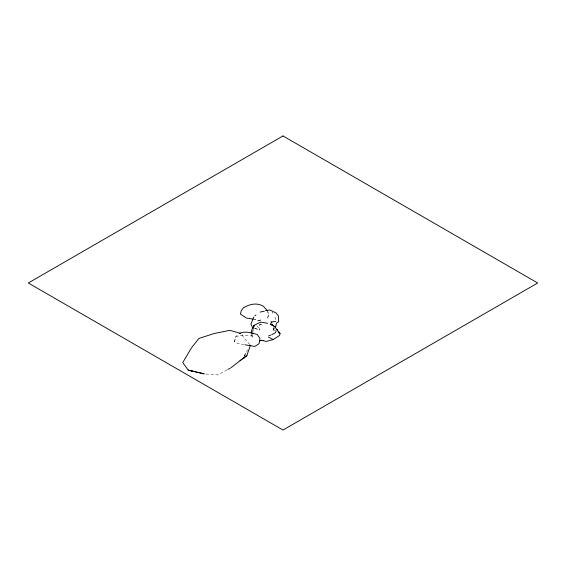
<?xml version="1.0" encoding="UTF-8"?>
<svg xmlns="http://www.w3.org/2000/svg" width="566" height="566" viewBox="0 0 566 566"><rect width="100%" height="100%" fill="white"/><g stroke="black" fill="none" stroke-linecap="round" stroke-linejoin="round"><path stroke-width="0.42" stroke-dasharray="2.83 2.12" d="M252.132 334.082L252.061 338.065L252.938 336.933M252.797 331.513L252.952 330.098M252.719 332.221L253.412 328.761M244.187 344.652L238.145 343.612L234.409 341.864L235.562 336.629L239.722 333.339M273.887 329.164L273.626 327.311M234.409 341.864L236.227 336.374L240.946 335.61L252.344 335.914M244.172 355.844L247.752 349.795M244.116 356.134L246.741 351.889M274.029 328.648L273.413 329.773L275.019 328.117M254.247 328.344L259.759 330.013L259.362 324.962L261.662 323.419M272.982 329.193L274.269 328.379M227.171 369.831L217.945 374.918L205.309 374.006M275.847 329.964L274.524 330.657L272.791 330.219M259.362 324.962L262.716 323.879M254 319.281L255.698 319.571L254.941 319.443L254.799 317.668M254.905 328.294L259.759 330.013M272.182 312.75L272.607 313.062L272.112 312.432M249.896 344.652L243.911 337.987L241.562 333.671M256.865 325.79L259.695 329.207M251.141 334.117L252.245 336.459M267.661 310.996L268.885 315.319L267.251 318.863L268.355 314.894L267.555 311.689M274.949 317.002L275.967 320.752M260.374 320.002L256.653 321.219L261.761 320.023L260.374 320.002"/><path stroke-width="0.85" d="M251.219 333.402L251.516 330.572L254.106 325.294L260.876 322.068L267.612 323.342M253.759 327.028L254.106 325.294L253.115 328.683M275.557 327.565L276.47 323.122L278.677 321.757L278.422 315.92L275.982 312.885L269.904 310.012L265.539 310.493M272.267 325.429L270.958 324.254C274.821 324.757 279.632 334.28 276.958 329.617L280.057 333.671L279.533 335.511L273.123 339.593L266.218 341.411L261.945 340.407L259.596 340.711M250.441 345.253L246.918 355.356L243.302 358.71M253.858 316.981L250.936 324.127L252.677 327.863M276.144 331.167L275.203 332.858L271.595 334.81M240.005 360.733L246.918 355.356L231.013 367.716M254.919 315.793L256.009 315.092M227.942 369.414L230.249 368.141M239.722 333.339C245.552 330.777 251.552 332.907 257.19 334.464L260.006 338.503L259.065 343.696L254.764 346.434L245.057 344.807M268.822 335.666L270.647 335.143M260.183 312.057L264.322 311.187M275.762 321.474L270.781 322.04M259.674 340.739L262.957 340.392M252.478 333.204L253.278 333.183M204.468 373.942L188.23 370.129L182.747 362.615L191.379 347.97L198.885 338.454L214.153 333.508L229.86 330.346L240.72 333.431M246.351 318L253.221 319.153M203.611 373.744L188.23 370.129L194.088 371.629M268.39 336.968L273.123 339.593M275.416 327.169L270.392 323.886L270.739 324.12M245.694 317.568L240.437 314.066L241.293 310.607L243.231 307.996C249.309 304.147 256.723 302.315 263.317 306.199L267.124 310.401M278.253 332.079L280.057 333.671M271.616 322.054L271.807 323.158M272.72 324.375L272.741 325.712M283 135.953L28.3 283L283 430.047L537.7 283L283 135.953"/></g></svg>
